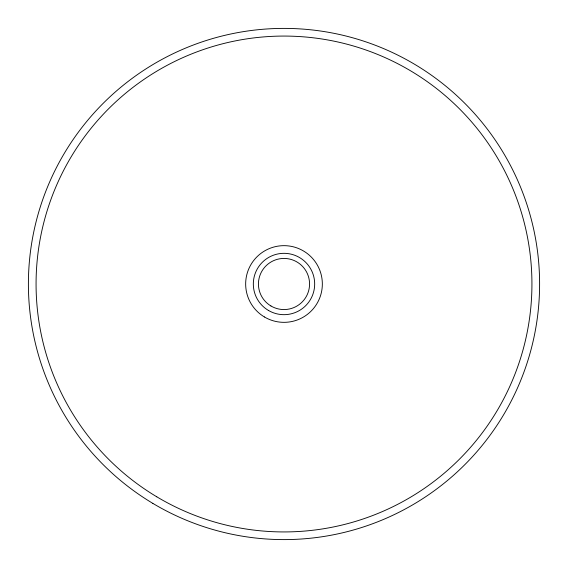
<?xml version="1.0" encoding="UTF-8"?>
<svg xmlns="http://www.w3.org/2000/svg" width="568" height="568" viewBox="0 0 568 568"><rect width="100%" height="100%" fill="white"/><g stroke="black" fill="none" stroke-linecap="round" stroke-linejoin="round"><path stroke-width="0.85" d="M152.842 503.383A255.6 255.6 0 0 0 539.572 287.898A255.6 255.6 0 0 0 159.587 60.719A255.6 255.6 0 0 0 152.842 503.383M156.775 496.801A247.932 247.932 0 0 0 531.904 287.777A247.932 247.932 0 0 0 163.321 67.422A247.932 247.932 0 0 0 156.775 496.801M268.33 310.369A30.672 30.672 0 0 0 314.672 284.383A30.672 30.672 0 0 0 268.998 257.247A30.672 30.672 0 0 0 268.33 310.369M270.943 305.974A25.56 25.56 0 0 0 309.56 284.32A25.56 25.56 0 0 0 271.497 261.706A25.56 25.56 0 0 0 270.943 305.974M264.411 316.958A38.34 38.34 0 0 0 322.34 284.483A38.34 38.34 0 0 0 265.249 250.559A38.34 38.34 0 0 0 264.411 316.958"/></g></svg>
